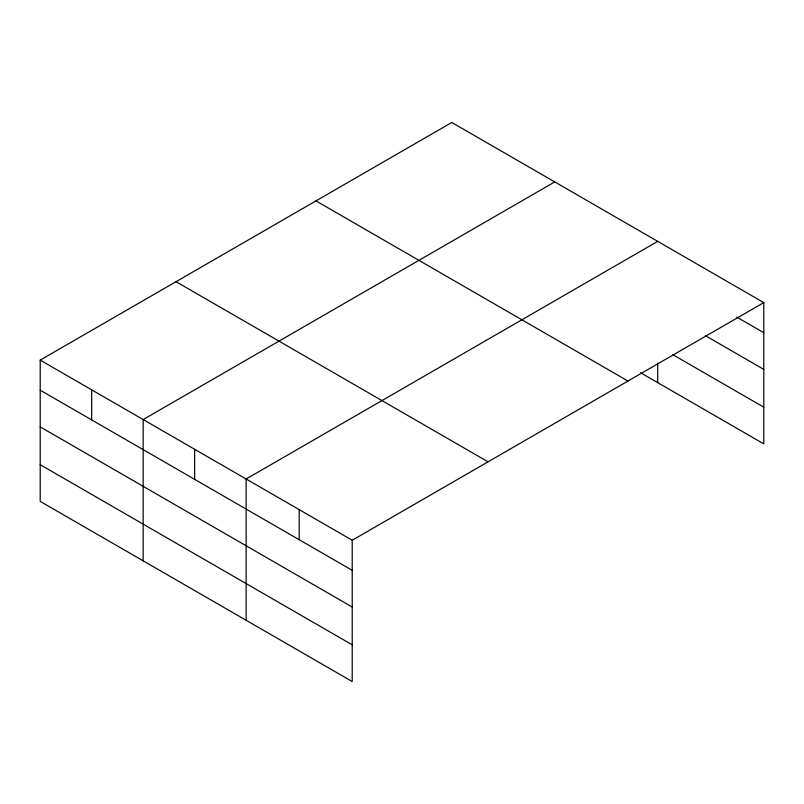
<?xml version="1.0" encoding="UTF-8"?>
<svg xmlns="http://www.w3.org/2000/svg" width="804" height="804" viewBox="0 0 804 804"><rect width="100%" height="100%" fill="white"/><g stroke="black" fill="none" stroke-linecap="round" stroke-linejoin="round"><path stroke-width="1.21" d="M40.2 360.112L352.212 540.248L352.212 681.521L40.2 501.384L40.2 360.112L451.788 122.479L763.8 302.616L763.8 443.888L640.557 372.734M554.75 181.925L143.162 419.557L143.162 560.83M657.712 241.371L246.124 479.003L246.124 620.266M352.212 540.248L763.8 302.616M736.735 317.077L763.8 332.695M705.349 335.64L763.8 369.388M672.868 354.695L763.8 407.196M315.962 200.899L627.974 381.036M176.026 281.691L488.038 461.828M40.2 390.191L352.212 570.327M40.2 426.884L352.212 607.02M40.2 464.692L352.212 644.828M657.712 363.066L657.712 382.644M299.168 509.625L299.168 539.705M194.648 449.285L194.648 479.355M91.686 389.839L91.686 419.909"/></g></svg>
